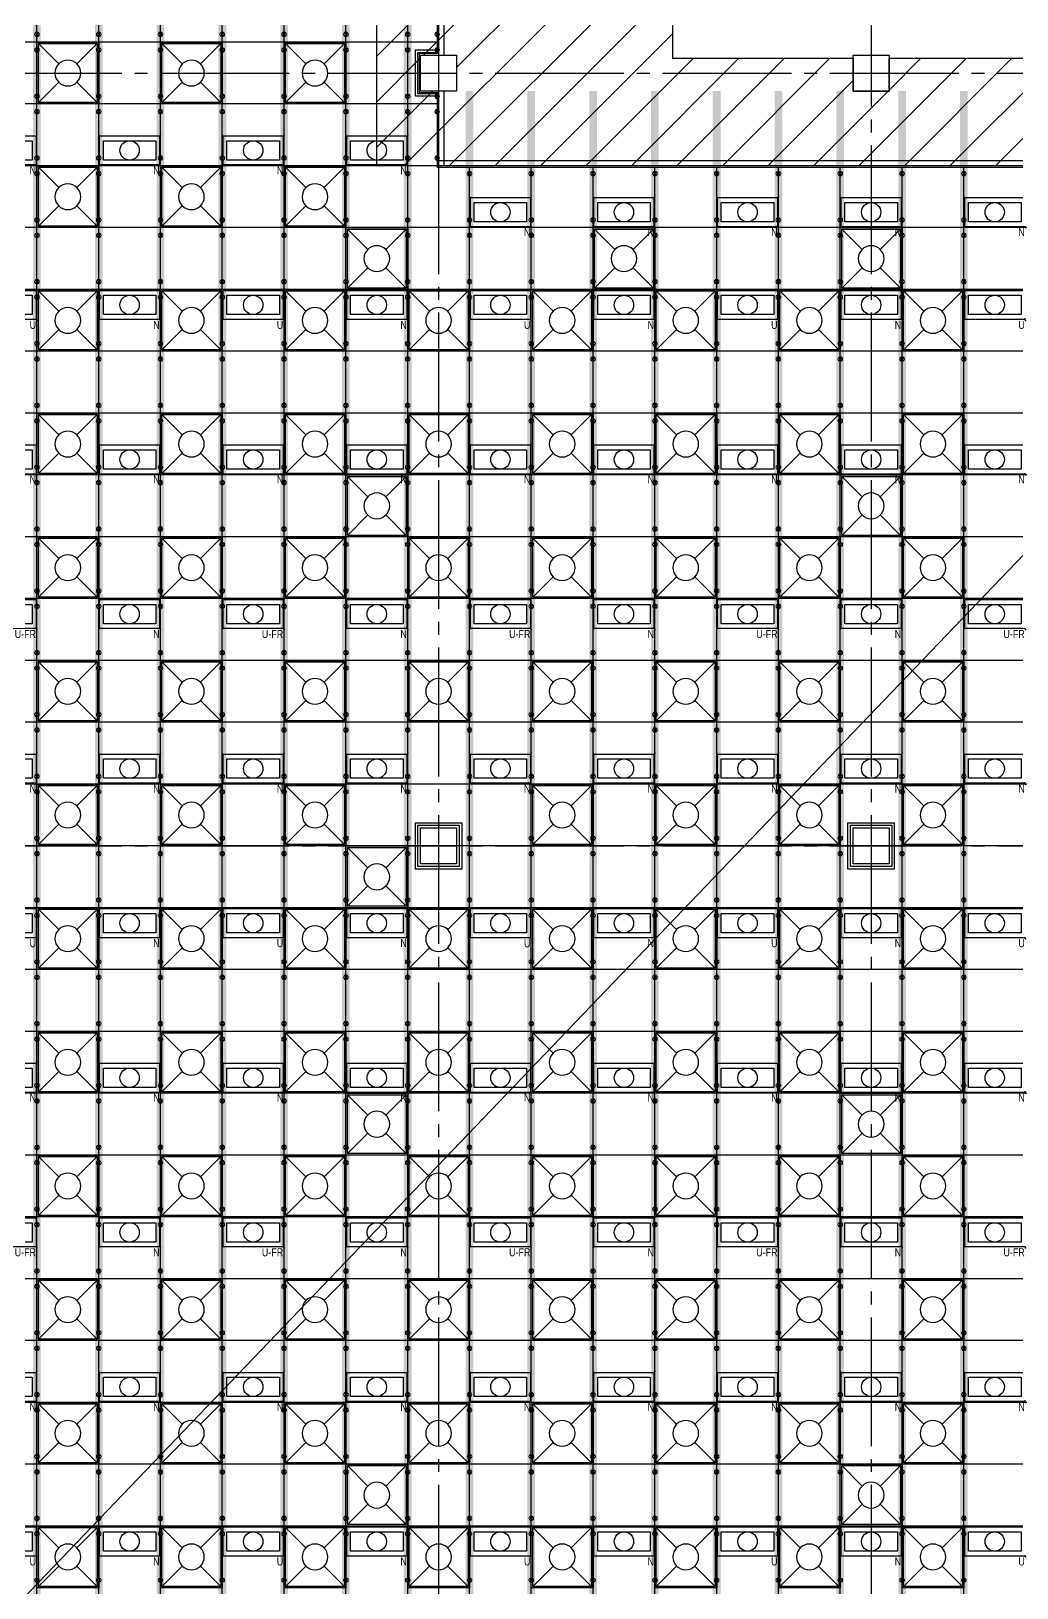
# Model space of a CAD drawing. Header units: millimetres. Extents: x -17313 to 27370, y -1010 to 13584.
# Drawn here: x 18529 to 20443, y 4560 to 7581 of the extents above; entities that cross this region are included whole.
import ezdxf
from ezdxf.enums import TextEntityAlignment as Align

# ---------------------------------------------------------------- set-up
doc = ezdxf.new("R2010")
doc.units = ezdxf.units.MM
doc.header["$LTSCALE"] = 100
doc.linetypes.add('X-S-FAB-L10$0$COL-CEN-LIN', pattern=[3.25, 2.5, -0.25, 0.25, -0.25])
for name, color, linetype in [('0-XREF', 7, 'Continuous'), ('188K-SM-03-F10-ARCH-CEIL-Y2257103$0$K-CEIL-4.2', 8, 'Continuous'), ('188K-SM-03-F10-ARCH-CEIL-Y2257103$0$K-CEIL-4.2-AREA', 8, 'Continuous'), ('188K-SM-03-F10-ARCH-CEIL-Y2257103$0$K-鋼構', 121, 'Continuous'), ('188K-SM-03-F10-ARCH-PA-Y2257103$0$K-P1S-4.2-單抗', 53, 'Continuous'), ('188K-SM-03-F10-ARCH-PA-Y2257103$0$K-岩棉 2hr 7.5-單抗', 53, 'Continuous'), ('188K-SM-06-F10-ELEC-LIGHT-Y2257103$0$E-LIGHT(W)-N', 8, 'Continuous'), ('188K-SM-06-F10-ELEC-LIGHT-Y2257103$0$E-LIGHT(W)-U FR', 8, 'Continuous'), ('188K-SM-06-F10-ELEC-LIGHT-Y2257103$0$E-LIGHT(W)-U XLPE', 8, 'Continuous'), ('188K-SM-06-F10-HVAC-FFU-Y2257103$0$AC-FFU-ULPA', 4, 'Continuous'), ('X-S-FAB-L10$0$0-DIM-TXT', 8, 'Continuous'), ('X-S-FAB-L10$0$04', 8, 'Continuous'), ('X-S-FAB-L10$0$BLOCK', 8, 'Continuous'), ('X-S-FAB-L10$0$CCL', 8, 'X-S-FAB-L10$0$COL-CEN-LIN'), ('X-S-FAB-L10$0$COL-S', 8, 'Continuous'), ('X-S-FAB-L10$0$HATCH-L', 8, 'Continuous')]:
    doc.layers.add(name, color=color, linetype=linetype)
doc.layers.add('188K-SM-03-F10-ARCH-CEIL-Y2257103$0$K-吊點-標準', color=8, linetype='Continuous', lineweight=9)
doc.layers.add('188K-SM-06-F10-ELEC-LIGHT-Y2257103$0$Defpoints-CAS', color=8, linetype='Continuous', plot=False)
doc.styles.add('188K-SM-06-F10-ELEC-LIGHT-Y2257103$0$Standard', font='arial.ttf')
doc.styles.add('X-S-FAB-L10$0$CHINA', font='simplex.shx', dxfattribs={"width": 0.75, "bigfont": 'chineset.shx'})
doc.styles.add('X-S-FAB-L10$0$Standard', font='', dxfattribs={"width": 0.8})
doc.styles.add('X-S-FAB-L10$0$TG_NOTE_TEXT', font='simplex.shx', dxfattribs={"width": 0.75, "bigfont": 'chineset.shx'})
doc.styles.get('X-S-FAB-L10$0$Standard').set_extended_font_data('Microsoft JhengHei')

# ---------------------------------------------------------------- blocks, each defined once
blk = doc.blocks.new('188K-SM-06-F10-HVAC-FFU-Y2257103$0$H-FU-U-12x12')
for p, q in [((423, 777), (28, 1172)), ((777, 777), (1172, 1172)), ((28, 28), (423, 423)), ((1172, 28), (777, 423))]:
    blk.add_line(p, q)
blk.add_lwpolyline([(1172, 28), (1172, 1172), (28, 1172), (28, 28)], close=True)
blk.add_circle((600, 600), 250)
at = {"layer": 'DefPoints'}
blk.add_lwpolyline([(1200, 1200), (0, 1200), (0, 0), (1200, 0)], close=True, dxfattribs=at)
blk = doc.blocks.new('188K-SM-06-F10-HVAC-FFU-Y2257103')
at = {"layer": '188K-SM-06-F10-HVAC-FFU-Y2257103$0$AC-FFU-ULPA', "xscale": -0.09999999999999432, "yscale": 0.09999999999999432, "zscale": 0.09999999999999432}
for p in [(18660, 7440), (18900, 7440), (19140, 7440), (18660, 7200), (18900, 7200), (19140, 7200), (19260, 7080), (19740, 7080), (20220, 7080), (18660, 6960), (18900, 6960), (19140, 6960), (19380, 6960), (19620, 6960), (19860, 6960), (20100, 6960), (20340, 6960), (18660, 6720), (18900, 6720), (19140, 6720), (19380, 6720), (19620, 6720), (19860, 6720), (20100, 6720), (20340, 6720), (19260, 6600), (20220, 6600), (18660, 6480), (18900, 6480), (19140, 6480), (19380, 6480), (19620, 6480), (19860, 6480), (20100, 6480), (20340, 6480), (18660, 6240), (18900, 6240), (19140, 6240), (19380, 6240), (19620, 6240), (19860, 6240), (20100, 6240), (20340, 6240), (18660, 6000), (18900, 6000), (19140, 6000), (19620, 6000), (19860, 6000), (20100, 6000), (20340, 6000), (19260, 5880), (18660, 5760), (18900, 5760), (19140, 5760), (19380, 5760), (19620, 5760), (19860, 5760), (20100, 5760), (20340, 5760), (18660, 5520), (18900, 5520), (19140, 5520), (19380, 5520), (19620, 5520), (19860, 5520), (20100, 5520), (20340, 5520), (19260, 5400), (20220, 5400), (18660, 5280), (18900, 5280), (19140, 5280), (19380, 5280), (19620, 5280), (19860, 5280), (20100, 5280), (20340, 5280), (18660, 5040), (18900, 5040), (19140, 5040), (19380, 5040), (19620, 5040), (19860, 5040), (20100, 5040), (20340, 5040), (18660, 4800), (18900, 4800), (19140, 4800), (19380, 4800), (19620, 4800), (19860, 4800), (20100, 4800), (20340, 4800), (19260, 4680), (20220, 4680), (18660, 4560), (18900, 4560), (19140, 4560), (19380, 4560), (19620, 4560), (19860, 4560), (20100, 4560), (20340, 4560)]:
    blk.add_blockref('188K-SM-06-F10-HVAC-FFU-Y2257103$0$H-FU-U-12x12', p, dxfattribs=at)
blk = doc.blocks.new('X-S-FAB-L10$0$FAB2-L05')
at = {"layer": 'X-S-FAB-L10$0$CCL'}
for p, q in [((-6840, 11005), (-6840, 0)), ((-6000, 11005), (-6000, 0)), ((-26880, 8220), (1210, 8220)), ((-26880, 6720), (1210, 6720))]:
    blk.add_line(p, q, dxfattribs=at)
at = {"layer": 'X-S-FAB-L10$0$COL-S'}
for points in [[(-6875, 8255), (-6805, 8255), (-6805, 8185), (-6875, 8185)], [(-6035, 8255), (-5965, 8255), (-5965, 8185), (-6035, 8185)], [(-6875, 6755), (-6805, 6755), (-6805, 6685), (-6875, 6685)], [(-6035, 6755), (-5965, 6755), (-5965, 6685), (-6035, 6685)]]:
    blk.add_lwpolyline(points, close=True, dxfattribs=at)
blk = doc.blocks.new('X-S-FAB-L10')
at = {"layer": 'DefPoints'}
blk.add_lwpolyline([(16745, -35), (15995, -35), (15995, 35), (15925, 35), (15925, -35), (15155, -35), (15155, 35), (15085, 35), (15085, -35), (15155, -35), (15155, -250), (13920, -250), (19914.055, 6000), (21180, 7320), (21180, 5520), (23465, 5520), (23485, 3587.5), (24315, 3587.5), (24315, 1870), (17075, 1870), (17075, 2060), (16745, 2060), (16745, -21.034)], close=True, dxfattribs=at)
at = {"layer": 'X-S-FAB-L10$0$04'}
for p, q in [((19774, 9035), (19774, 7528.8)), ((19200, 7320), (19200, 8595)), ((19774, 7528.8), (20125, 7528.8)), ((20125, 7528.8), (20125, 7465)), ((20195, 7465), (20195, 7528.8)), ((20195, 7528.8), (20965, 7528.8)), ((20125, 7465), (20195, 7465)), ((21180, 7320), (19200, 7320))]:
    blk.add_line(p, q, dxfattribs=at)
at = {"layer": 'X-S-FAB-L10$0$COL-S'}
for p, q in [((19285, 7535), (19355, 7535)), ((19285, 7465), (19285, 7535)), ((19355, 7535), (19355, 7465)), ((20125, 7535), (20195, 7535)), ((20125, 7465), (20125, 7535)), ((20195, 7535), (20195, 7465)), ((19355, 7465), (19285, 7465)), ((20195, 7465), (20125, 7465)), ((19285, 6035), (19355, 6035)), ((19285, 5965), (19285, 6035)), ((19355, 6035), (19355, 5965)), ((20125, 6035), (20195, 6035)), ((20125, 5965), (20125, 6035)), ((20195, 6035), (20195, 5965)), ((19355, 5965), (19285, 5965)), ((20195, 5965), (20125, 5965))]:
    blk.add_line(p, q, dxfattribs=at)
at = {"layer": 'X-S-FAB-L10$0$HATCH-L', "linetype": 'Continuous'}
for p, q in [((19200, 7532.738), (19774, 8106.738)), ((19290.65, 7535), (19774, 8018.35)), ((19355, 7510.961), (19774, 7929.961)), ((19252.427, 7320), (19774, 7841.573)), ((19340.815, 7320), (19774, 7753.185)), ((19429.204, 7320), (19774, 7664.796)), ((19517.592, 7320), (19774, 7576.408)), ((19200, 7444.35), (19285, 7529.35)), ((19605.98, 7320), (19814.78, 7528.8)), ((19694.369, 7320), (19903.169, 7528.8)), ((19782.757, 7320), (19991.557, 7528.8)), ((19871.145, 7320), (20079.945, 7528.8)), ((20136.31, 7320), (20345.11, 7528.8)), ((20195, 7467.078), (20256.722, 7528.8)), ((20224.699, 7320), (20433.499, 7528.8)), ((20313.087, 7320), (20521.887, 7528.8)), ((20401.475, 7320), (20610.275, 7528.8)), ((19200, 7355.961), (19309.039, 7465)), ((19959.534, 7320), (20125, 7485.466)), ((20047.922, 7320), (20192.922, 7465))]:
    blk.add_line(p, q, dxfattribs=at)
at = {"layer": 'X-S-FAB-L10$0$BLOCK'}
blk.add_blockref('X-S-FAB-L10$0$FAB2-L05', (26160, -720), dxfattribs=at)
at = {"style": 'X-S-FAB-L10$0$TG_NOTE_TEXT', "width": 0.5, "flags": 1}
for p in [(7463.301, 9020), (18268.251, 8649), (11197.77, 4800.167), (16485.801, 4800.167), (25420.27, 2635), (13360, 320.001, 0), (7463.301, -33.333)]:
    blk.add_attdef('WH', text='', height=20, dxfattribs=at).set_placement(p, align=Align.BOTTOM_LEFT)
at = {"width": 0.5}
for style, p in [('X-S-FAB-L10$0$TG_NOTE_TEXT', (7585, 9020)), ('X-S-FAB-L10$0$TG_NOTE_TEXT', (18389.95, 8649)), ('X-S-FAB-L10$0$TG_NOTE_TEXT', (11117.5, 4813.5)), ('X-S-FAB-L10$0$TG_NOTE_TEXT', (16607.5, 4813.5)), ('X-S-FAB-L10$0$TG_NOTE_TEXT', (25350, 2635)), ('X-S-FAB-L10$0$Standard', (13129.375, 325.001, 0)), ('X-S-FAB-L10$0$TG_NOTE_TEXT', (7585, -20))]:
    blk.add_attdef('DESC', text='', height=10, dxfattribs=dict(at, style=style)).set_placement(p, align=Align.BOTTOM_LEFT)
for tag, style, p in [('TYPE', 'X-S-FAB-L10$0$TG_NOTE_TEXT', (7619.286, 9020)), ('NO', 'X-S-FAB-L10$0$TG_NOTE_TEXT', (7650.095, 9020)), ('TYPE', 'X-S-FAB-L10$0$TG_NOTE_TEXT', (18424.236, 8649)), ('NO', 'X-S-FAB-L10$0$TG_NOTE_TEXT', (18455.045, 8649)), ('NO', 'X-S-FAB-L10$0$TG_NOTE_TEXT', (11088.595, 4813.5)), ('TYPE', 'X-S-FAB-L10$0$TG_NOTE_TEXT', (11151.786, 4813.5)), ('TYPE', 'X-S-FAB-L10$0$TG_NOTE_TEXT', (16641.786, 4813.5)), ('NO', 'X-S-FAB-L10$0$TG_NOTE_TEXT', (16672.595, 4813.5)), ('NO', 'X-S-FAB-L10$0$TG_NOTE_TEXT', (25313, 2635)), ('TYPE', 'X-S-FAB-L10$0$TG_NOTE_TEXT', (25350, 2635)), ('NO', 'X-S-FAB-L10$0$Standard', (13100, 320.001, 0)), ('TYPE', 'X-S-FAB-L10$0$Standard', (13129.375, 320.001, 0)), ('TYPE', 'X-S-FAB-L10$0$TG_NOTE_TEXT', (7619.286, -20)), ('NO', 'X-S-FAB-L10$0$TG_NOTE_TEXT', (7650.095, -20))]:
    blk.add_attdef(tag, text='', height=10, dxfattribs=dict(at, style=style)).set_placement(p, align=Align.BOTTOM_RIGHT)
at = {"style": 'X-S-FAB-L10$0$TG_NOTE_TEXT', "width": 0.5, "flags": 1}
for rotation, p in [(180, (43, 7480)), (180, (943, 7480)), (90, (24310, 3717.77)), (270, (17080, 1711.699))]:
    blk.add_attdef('WH', text='', height=20, rotation=rotation, dxfattribs=at).set_placement(p, align=Align.BOTTOM_LEFT)
at = {"width": 0.5}
for rotation, style, p in [(180, 'X-S-FAB-L10$0$Standard', (317.625, 7480)), (180, 'X-S-FAB-L10$0$Standard', (1217.625, 7480)), (90, 'X-S-FAB-L10$0$TG_NOTE_TEXT', (24310, 3647.5)), (270, 'X-S-FAB-L10$0$TG_NOTE_TEXT', (17080, 1605))]:
    blk.add_attdef('DESC', text='', height=10, rotation=rotation, dxfattribs=dict(at, style=style)).set_placement(p, align=Align.BOTTOM_LEFT)
for tag, rotation, style, p in [('TYPE', 180, 'X-S-FAB-L10$0$Standard', (317.625, 7480)), ('NO', 180, 'X-S-FAB-L10$0$Standard', (347, 7480)), ('TYPE', 180, 'X-S-FAB-L10$0$Standard', (1217.625, 7480)), ('NO', 180, 'X-S-FAB-L10$0$Standard', (1247, 7480)), ('TYPE', 90, 'X-S-FAB-L10$0$TG_NOTE_TEXT', (24310, 3647.5)), ('NO', 90, 'X-S-FAB-L10$0$TG_NOTE_TEXT', (24310, 3610.5)), ('TYPE', 270, 'X-S-FAB-L10$0$TG_NOTE_TEXT', (17080, 1605)), ('NO', 270, 'X-S-FAB-L10$0$TG_NOTE_TEXT', (17080, 1573))]:
    blk.add_attdef(tag, text='', height=10, rotation=rotation, dxfattribs=dict(at, style=style)).set_placement(p, align=Align.BOTTOM_RIGHT)
at = {"layer": 'X-S-FAB-L10$0$0-DIM-TXT', "style": 'X-S-FAB-L10$0$CHINA', "width": 0.75}
for p in [(667.414, 7855.1, -2689.4), (22627.353, 6728.814), (25644.722, 6728.814), (24778.787, 5569.051), (1118.252, 4980), (417.801, 4594.623), (23874.84, 4355), (22927.43, 4330.122), (23749.869, 3901.367), (417.801, 3765.236), (1118.252, 3730), (417.801, 3115.79), (536.882, 2227.832), (16908.994, 1782.652), (888.445, 880.466), (16977.43, 750), (18878.841, 750), (25641.221, 553.233), (21364.03, 526.894)]:
    blk.add_attdef('HIG', text='', height=80, dxfattribs=at).set_placement(p, align=Align.MIDDLE_LEFT)
blk = doc.blocks.new('188K-SM-03-F10-ARCH-CEIL-Y2257103$0$A$C2CA95053')
h = blk.add_hatch(color=256)
edge = h.paths.add_edge_path()
edge.add_arc((0, 0), 0.5, 0, 360)
for p, q in [((3.2, 3.2), (-3.2, -3.2)), ((3.2, -3.2), (-3.2, 3.2))]:
    blk.add_line(p, q)
blk.add_lwpolyline([(-1.6, 2.5), (-1.6, -2.5), (1.6, -2.5), (1.6, 2.5)], close=True)
for radius in [4.5, 0.5]:
    blk.add_circle((0, 0), radius)
blk = doc.blocks.new('188K-SM-03-F10-ARCH-CEIL-Y2257103$0$天花板吊點-附調整片 - 3_8_螺桿吊架 100 mm 高調整片-V1-1FL')
blk.add_blockref('188K-SM-03-F10-ARCH-CEIL-Y2257103$0$A$C2CA95053', (0, 0))
blk = doc.blocks.new('188K-SM-03-F10-ARCH-CEIL-Y2257103')
at = {"layer": '188K-SM-03-F10-ARCH-CEIL-Y2257103$0$K-CEIL-4.2'}
for p, q in [((18540, 2067.7), (18540, 8626.2)), ((18660, 2067.7), (18660, 8626.2)), ((18780, 2067.7), (18780, 8626.2)), ((18900, 2067.7), (18900, 8626.2)), ((19020, 2067.7), (19020, 8592.2)), ((19140, 2067.7), (19140, 8592.2)), ((19260, 2067.7), (19260, 8592.2)), ((19314.7, 7560), (1847.7, 7560)), ((19317.2, 7440), (1847.7, 7440)), ((19317.2, 7320), (1847.7, 7320)), ((19380, 2067.7), (19380, 7317.2)), ((19380, 2067.7), (19380, 7312.2)), ((19500, 2067.7), (19500, 7317.2)), ((19500, 2067.7), (19500, 7312.2)), ((19620, 2067.7), (19620, 7317.2)), ((19620, 2067.7), (19620, 7317.2)), ((19740, 2067.7), (19740, 7317.2)), ((19740, 2067.7), (19740, 7317.2)), ((19860, 2067.7), (19860, 7317.2)), ((19860, 2067.7), (19860, 7317.2)), ((19980, 2067.7), (19980, 7317.2)), ((20100, 2067.7), (20100, 7317.2)), ((20220, 2067.7), (20220, 7317.2)), ((20340, 2067.7), (20340, 7317.2)), ((21180, 7200), (1847.7, 7200)), ((21180, 7080), (1847.7, 7080)), ((21180, 6960), (1847.7, 6960)), ((21180, 6840), (1847.7, 6840)), ((21180, 6720), (1847.7, 6720)), ((21180, 6600), (1847.7, 6600)), ((21180, 6480), (1847.7, 6480)), ((21180, 6360), (1847.7, 6360)), ((21180, 6240), (1847.7, 6240)), ((21181.7, 6120), (1847.7, 6120)), ((21180, 6000), (1847.7, 6000)), ((24297.2, 5880), (1847.7, 5880)), ((24297.2, 5760), (1847.7, 5760)), ((24297.2, 5640), (1847.7, 5640)), ((23572.2, 5520), (1847.7, 5520)), ((23572.2, 5400), (1847.7, 5400)), ((23572.2, 5280), (1847.7, 5280)), ((23572.2, 5160), (1847.7, 5160)), ((23572.2, 5040), (1847.7, 5040)), ((23502.2, 4920), (1847.7, 4920)), ((23502.2, 4800), (16697.5, 4800)), ((23502.2, 4680), (16697.5, 4680))]:
    blk.add_line(p, q, dxfattribs=at)
at = {"layer": '188K-SM-03-F10-ARCH-CEIL-Y2257103$0$K-CEIL-4.2-AREA', "elevation": 0}
blk.add_lwpolyline([(19317.2, 8592.2), (19317.2, 7537.7), (19282.2, 7537.7), (19282.2, 7462.2), (19317.2, 7462.2), (19317.2, 7317.2), (21180, 7317.2), (21180, 5952.2), (24297.2, 5952.2), (24297.2, 5582.7), (23572.2, 5582.7), (23572.2, 5037.7), (23502.2, 5037.7), (23502.2, 4552.7), (23467.2, 4552.7), (23467.2, 3569.7), (24297.2, 3569.7), (24297.2, 2067.7), (16747.2, 2067.7), (16747.2, 312.7), (14882.2, 312.7)], dxfattribs=at)
at = {"layer": '188K-SM-03-F10-ARCH-CEIL-Y2257103$0$K-CEIL-4.2-AREA'}
for points in [[(19285, 6035), (19355, 6035), (19355, 5965), (19285, 5965)], [(20125, 6035), (20195, 6035), (20195, 5965), (20125, 5965)]]:
    blk.add_lwpolyline(points, close=True, dxfattribs=at)
at = {"layer": '188K-SM-03-F10-ARCH-CEIL-Y2257103$0$K-鋼構', "const_width": 15, "elevation": 0}
for points in [[(18539.9, 8769.9), (18539.9, 1885)], [(18660, 8769.9), (18660, 1885)], [(18780, 8769.9), (18780, 1885)], [(18900, 8769.9), (18900, 1885)], [(19020, 8580), (19020, 1885)], [(19140, 8580), (19140, 1885)], [(19260, 8580), (19260, 1885)], [(19380, 7465), (19380, 1885)], [(19500, 7465), (19500, 1885)], [(19620, 7465), (19620, 1885)], [(19740, 7465), (19740, 1885)], [(19860, 7465), (19860, 1885)], [(19980, 7465), (19980, 1885)], [(20100, 7465), (20100, 1885)], [(20220, 7465), (20220, 1885)], [(20340, 7465), (20340, 1885)]]:
    blk.add_lwpolyline(points, dxfattribs=at)
at = {"layer": '188K-SM-03-F10-ARCH-CEIL-Y2257103$0$K-吊點-標準', "color": 170, "lineweight": 18, "rotation": 179.9999999999997}
for p in [(18540, 7575), (18660, 7575), (18780, 7575), (18900, 7575), (19020, 7575), (19140, 7575), (19260, 7575), (19317.2, 7575), (18540, 7545), (18660, 7545), (18780, 7545), (18900, 7545), (19020, 7545), (19140, 7545), (19260, 7545), (19317.2, 7545), (18540, 7455), (18660, 7455), (18780, 7455), (18900, 7455), (19020, 7455), (19140, 7455), (19260, 7455), (19317.2, 7455), (18540, 7425), (18660, 7425), (18780, 7425), (18900, 7425), (19020, 7425), (19140, 7425), (19260, 7425), (19317.2, 7425), (18540, 7335), (18660, 7335), (18780, 7335), (18900, 7335), (19020, 7335), (19140, 7335), (19260, 7335), (19317.2, 7335), (18540, 7305), (18660, 7305), (18780, 7305), (18900, 7305), (19020, 7305), (19140, 7305), (19260, 7305), (19380, 7305), (19500, 7305), (19620, 7305), (19740, 7305), (19860, 7305), (19980, 7305), (20100, 7305), (20220, 7305), (20340, 7305), (18540, 7215), (18660, 7215), (18780, 7215), (18900, 7215), (19020, 7215), (19140, 7215), (19260, 7215), (19380, 7215), (19500, 7215), (19620, 7215), (19740, 7215), (19860, 7215), (19980, 7215), (20100, 7215), (20220, 7215), (20340, 7215), (18540, 7185), (18660, 7185), (18780, 7185), (18900, 7185), (19020, 7185), (19140, 7185), (19260, 7185), (19380, 7185), (19500, 7185), (19620, 7185), (19740, 7185), (19860, 7185), (19980, 7185), (20100, 7185), (20220, 7185), (20340, 7185), (18540, 7095), (18660, 7095), (18780, 7095), (18900, 7095), (19020, 7095), (19140, 7095), (19260, 7095), (19380, 7095), (19500, 7095), (19620, 7095), (19740, 7095), (19860, 7095), (19980, 7095), (20100, 7095), (20220, 7095), (20340, 7095), (18540, 7065), (18660, 7065), (18780, 7065), (18900, 7065), (19020, 7065), (19140, 7065), (19260, 7065), (19380, 7065), (19500, 7065), (19620, 7065), (19740, 7065), (19860, 7065), (19980, 7065), (20100, 7065), (20220, 7065), (20340, 7065), (18540, 6975), (18660, 6975), (18780, 6975), (18900, 6975), (19020, 6975), (19140, 6975), (19260, 6975), (19380, 6975), (19500, 6975), (19620, 6975), (19740, 6975), (19860, 6975), (19980, 6975), (20100, 6975), (20220, 6975), (20340, 6975), (18540, 6945), (18660, 6945), (18780, 6945), (18900, 6945), (19020, 6945), (19140, 6945), (19260, 6945), (19380, 6945), (19500, 6945), (19620, 6945), (19740, 6945), (19860, 6945), (19980, 6945), (20100, 6945), (20220, 6945), (20340, 6945), (18540, 6855), (18660, 6855), (18780, 6855), (18900, 6855), (19020, 6855), (19140, 6855), (19260, 6855), (19380, 6855), (19500, 6855), (19620, 6855), (19740, 6855), (19860, 6855), (19980, 6855), (20100, 6855), (20220, 6855), (20340, 6855), (18540, 6825), (18660, 6825), (18780, 6825), (18900, 6825), (19020, 6825), (19140, 6825), (19260, 6825), (19380, 6825), (19500, 6825), (19620, 6825), (19740, 6825), (19860, 6825), (19980, 6825), (20100, 6825), (20220, 6825), (20340, 6825), (18540, 6735), (18660, 6735), (18780, 6735), (18900, 6735), (19020, 6735), (19140, 6735), (19260, 6735), (19380, 6735), (19500, 6735), (19620, 6735), (19740, 6735), (19860, 6735), (19980, 6735), (20100, 6735), (20220, 6735), (20340, 6735), (18540, 6705), (18660, 6705), (18780, 6705), (18900, 6705), (19020, 6705), (19140, 6705), (19260, 6705), (19380, 6705), (19500, 6705), (19620, 6705), (19740, 6705), (19860, 6705), (19980, 6705), (20100, 6705), (20220, 6705), (20340, 6705), (18540, 6615), (18660, 6615), (18780, 6615), (18900, 6615), (19020, 6615), (19140, 6615), (19260, 6615), (19380, 6615), (19500, 6615), (19620, 6615), (19740, 6615), (19860, 6615), (19980, 6615), (20100, 6615), (20220, 6615), (20340, 6615), (18540, 6585), (18660, 6585), (18780, 6585), (18900, 6585), (19020, 6585), (19140, 6585), (19260, 6585), (19380, 6585), (19500, 6585), (19620, 6585), (19740, 6585), (19860, 6585), (19980, 6585), (20100, 6585), (20220, 6585), (20340, 6585), (18540, 6495), (18660, 6495), (18780, 6495), (18900, 6495), (19020, 6495), (19140, 6495), (19260, 6495), (19380, 6495), (19500, 6495), (19620, 6495), (19740, 6495), (19860, 6495), (19980, 6495), (20100, 6495), (20220, 6495), (20340, 6495), (18540, 6465), (18660, 6465), (18780, 6465), (18900, 6465), (19020, 6465), (19140, 6465), (19260, 6465), (19380, 6465), (19500, 6465), (19620, 6465), (19740, 6465), (19860, 6465), (19980, 6465), (20100, 6465), (20220, 6465), (20340, 6465), (18540, 6375), (18660, 6375), (18780, 6375), (18900, 6375), (19020, 6375), (19140, 6375), (19260, 6375), (19380, 6375), (19500, 6375), (19620, 6375), (19740, 6375), (19860, 6375), (19980, 6375), (20100, 6375), (20220, 6375), (20340, 6375), (18540, 6345), (18660, 6345), (18780, 6345), (18900, 6345), (19020, 6345), (19140, 6345), (19260, 6345), (19380, 6345), (19500, 6345), (19620, 6345), (19740, 6345), (19860, 6345), (19980, 6345), (20100, 6345), (20220, 6345), (20340, 6345), (18540, 6255), (18660, 6255), (18780, 6255), (18900, 6255), (19020, 6255), (19140, 6255), (19260, 6255), (19380, 6255), (19500, 6255), (19620, 6255), (19740, 6255), (19860, 6255), (19980, 6255), (20100, 6255), (20220, 6255), (20340, 6255), (18540, 6225), (18660, 6225), (18780, 6225), (18900, 6225), (19020, 6225), (19140, 6225), (19260, 6225), (19380, 6225), (19500, 6225), (19620, 6225), (19740, 6225), (19860, 6225), (19980, 6225), (20100, 6225), (20220, 6225), (20340, 6225), (18540, 6135), (18660, 6135), (18780, 6135), (18900, 6135), (19020, 6135), (19140, 6135), (19260, 6135), (19380, 6135), (19500, 6135), (19620, 6135), (19740, 6135), (19860, 6135), (19980, 6135), (20100, 6135), (20220, 6135), (20340, 6135), (18540, 6105), (18660, 6105), (18780, 6105), (18900, 6105), (19020, 6105), (19140, 6105), (19260, 6105), (19380, 6105), (19500, 6105), (19620, 6105), (19740, 6105), (19860, 6105), (19980, 6105), (20100, 6105), (20220, 6105), (20340, 6105), (18540, 6015), (18660, 6015), (18780, 6015), (18900, 6015), (19020, 6015), (19140, 6015), (19260, 6015), (19380, 6015), (19500, 6015), (19620, 6015), (19740, 6015), (19860, 6015), (19980, 6015), (20100, 6015), (20220, 6015), (20340, 6015), (18540, 5985), (18660, 5985), (18780, 5985), (18900, 5985), (19020, 5985), (19140, 5985), (19260, 5985), (19380, 5985), (19500, 5985), (19620, 5985), (19740, 5985), (19860, 5985), (19980, 5985), (20100, 5985), (20220, 5985), (20340, 5985), (18540, 5895), (18660, 5895), (18780, 5895), (18900, 5895), (19020, 5895), (19140, 5895), (19260, 5895), (19380, 5895), (19500, 5895), (19620, 5895), (19740, 5895), (19860, 5895), (19980, 5895), (20100, 5895), (20220, 5895), (20340, 5895), (18540, 5865), (18660, 5865), (18780, 5865), (18900, 5865), (19020, 5865), (19140, 5865), (19260, 5865), (19380, 5865), (19500, 5865), (19620, 5865), (19740, 5865), (19860, 5865), (19980, 5865), (20100, 5865), (20220, 5865), (20340, 5865), (18540, 5775), (18660, 5775), (18780, 5775), (18900, 5775), (19020, 5775), (19140, 5775), (19260, 5775), (19380, 5775), (19500, 5775), (19620, 5775), (19740, 5775), (19860, 5775), (19980, 5775), (20100, 5775), (20220, 5775), (20340, 5775), (18540, 5745), (18660, 5745), (18780, 5745), (18900, 5745), (19020, 5745), (19140, 5745), (19260, 5745), (19380, 5745), (19500, 5745), (19620, 5745), (19740, 5745), (19860, 5745), (19980, 5745), (20100, 5745), (20220, 5745), (20340, 5745), (18540, 5655), (18660, 5655), (18780, 5655), (18900, 5655), (19020, 5655), (19140, 5655), (19260, 5655), (19380, 5655), (19500, 5655), (19620, 5655), (19740, 5655), (19860, 5655), (19980, 5655), (20100, 5655), (20220, 5655), (20340, 5655), (18540, 5625), (18660, 5625), (18780, 5625), (18900, 5625), (19020, 5625), (19140, 5625), (19260, 5625), (19380, 5625), (19500, 5625), (19620, 5625), (19740, 5625), (19860, 5625), (19980, 5625), (20100, 5625), (20220, 5625), (20340, 5625), (18540, 5535), (18660, 5535), (18780, 5535), (18900, 5535), (19020, 5535), (19140, 5535), (19260, 5535), (19380, 5535), (19500, 5535), (19620, 5535), (19740, 5535), (19860, 5535), (19980, 5535), (20100, 5535), (20220, 5535), (20340, 5535), (18540, 5505), (18660, 5505), (18780, 5505), (18900, 5505), (19020, 5505), (19140, 5505), (19260, 5505), (19380, 5505), (19500, 5505), (19620, 5505), (19740, 5505), (19860, 5505), (19980, 5505), (20100, 5505), (20220, 5505), (20340, 5505), (18540, 5415), (18660, 5415), (18780, 5415), (18900, 5415), (19020, 5415), (19140, 5415), (19260, 5415), (19380, 5415), (19500, 5415), (19620, 5415), (19740, 5415), (19860, 5415), (19980, 5415), (20100, 5415), (20220, 5415), (20340, 5415), (18540, 5385), (18660, 5385), (18780, 5385), (18900, 5385), (19020, 5385), (19140, 5385), (19260, 5385), (19380, 5385), (19500, 5385), (19620, 5385), (19740, 5385), (19860, 5385), (19980, 5385), (20100, 5385), (20220, 5385), (20340, 5385), (18540, 5295), (18660, 5295), (18780, 5295), (18900, 5295), (19020, 5295), (19140, 5295), (19260, 5295), (19380, 5295), (19500, 5295), (19620, 5295), (19740, 5295), (19860, 5295), (19980, 5295), (20100, 5295), (20220, 5295), (20340, 5295), (18540, 5265), (18660, 5265), (18780, 5265), (18900, 5265), (19020, 5265), (19140, 5265), (19260, 5265), (19380, 5265), (19500, 5265), (19620, 5265), (19740, 5265), (19860, 5265), (19980, 5265), (20100, 5265), (20220, 5265), (20340, 5265), (18540, 5175), (18660, 5175), (18780, 5175), (18900, 5175), (19020, 5175), (19140, 5175), (19260, 5175), (19380, 5175), (19500, 5175), (19620, 5175), (19740, 5175), (19860, 5175), (19980, 5175), (20100, 5175), (20220, 5175), (20340, 5175), (18540, 5145), (18660, 5145), (18780, 5145), (18900, 5145), (19020, 5145), (19140, 5145), (19260, 5145), (19380, 5145), (19500, 5145), (19620, 5145), (19740, 5145), (19860, 5145), (19980, 5145), (20100, 5145), (20220, 5145), (20340, 5145), (18540, 5055), (18660, 5055), (18780, 5055), (18900, 5055), (19020, 5055), (19140, 5055), (19260, 5055), (19380, 5055), (19500, 5055), (19620, 5055), (19740, 5055), (19860, 5055), (19980, 5055), (20100, 5055), (20220, 5055), (20340, 5055), (18540, 5025), (18660, 5025), (18780, 5025), (18900, 5025), (19020, 5025), (19140, 5025), (19260, 5025), (19380, 5025), (19500, 5025), (19620, 5025), (19740, 5025), (19860, 5025), (19980, 5025), (20100, 5025), (20220, 5025), (20340, 5025), (18540, 4935), (18660, 4935), (18780, 4935), (18900, 4935), (19020, 4935), (19140, 4935), (19260, 4935), (19380, 4935), (19500, 4935), (19620, 4935), (19740, 4935), (19860, 4935), (19980, 4935), (20100, 4935), (20220, 4935), (20340, 4935), (18540, 4905), (18660, 4905), (18780, 4905), (18900, 4905), (19020, 4905), (19140, 4905), (19260, 4905), (19380, 4905), (19500, 4905), (19620, 4905), (19740, 4905), (19860, 4905), (19980, 4905), (20100, 4905), (20220, 4905), (20340, 4905), (18540, 4815), (18660, 4815), (18780, 4815), (18900, 4815), (19020, 4815), (19140, 4815), (19260, 4815), (19380, 4815), (19500, 4815), (19620, 4815), (19740, 4815), (19860, 4815), (19980, 4815), (20100, 4815), (20220, 4815), (20340, 4815), (18540, 4785), (18660, 4785), (18780, 4785), (18900, 4785), (19020, 4785), (19140, 4785), (19260, 4785), (19380, 4785), (19500, 4785), (19620, 4785), (19740, 4785), (19860, 4785), (19980, 4785), (20100, 4785), (20220, 4785), (20340, 4785), (18540, 4695), (18660, 4695), (18780, 4695), (18900, 4695), (19020, 4695), (19140, 4695), (19260, 4695), (19380, 4695), (19500, 4695), (19620, 4695), (19740, 4695), (19860, 4695), (19980, 4695), (20100, 4695), (20220, 4695), (20340, 4695), (18540, 4665), (18660, 4665), (18780, 4665), (18900, 4665), (19020, 4665), (19140, 4665), (19260, 4665), (19380, 4665), (19500, 4665), (19620, 4665), (19740, 4665), (19860, 4665), (19980, 4665), (20100, 4665), (20220, 4665), (20340, 4665), (18540, 4575), (18660, 4575), (18780, 4575), (18900, 4575), (19020, 4575), (19140, 4575), (19260, 4575), (19380, 4575), (19500, 4575), (19620, 4575), (19740, 4575), (19860, 4575), (19980, 4575), (20100, 4575), (20220, 4575), (20340, 4575)]:
    blk.add_blockref('188K-SM-03-F10-ARCH-CEIL-Y2257103$0$天花板吊點-附調整片 - 3_8_螺桿吊架 100 mm 高調整片-V1-1FL', p, dxfattribs=at)
blk = doc.blocks.new('188K-SM-03-F10-ARCH-PA-Y2257103')
at = {"layer": '188K-SM-03-F10-ARCH-PA-Y2257103$0$K-P1S-4.2-單抗'}
for points in [[(19320, 7455), (19275, 7455), (19275, 7545), (19320, 7545)], [(19320, 7460), (19280, 7460), (19280, 7540), (19320, 7540)]]:
    blk.add_lwpolyline(points, dxfattribs=at)
for points in [[(19275, 6045), (19365, 6045), (19365, 5955), (19275, 5955)], [(20115, 6045), (20205, 6045), (20205, 5955), (20115, 5955)], [(19280, 6040), (19360, 6040), (19360, 5960), (19280, 5960)], [(20120, 6040), (20200, 6040), (20200, 5960), (20120, 5960)]]:
    blk.add_lwpolyline(points, close=True, dxfattribs=at)
at = {"layer": '188K-SM-03-F10-ARCH-PA-Y2257103$0$K-岩棉 2hr 7.5-單抗'}
for p, q in [((19320, 8295), (19320, 7535)), ((19330, 8295), (19330, 7535)), ((19320, 7465), (19320, 7320)), ((19330, 7465), (19330, 7320)), ((21359.5, 7330), (19320, 7330)), ((21359.5, 7320), (19320, 7320))]:
    blk.add_line(p, q, dxfattribs=at)
blk = doc.blocks.new('*U312')
for points in [[(-58.3, -28.3), (-58.3, 28.3), (58.3, 28.3), (58.3, -28.3)], [(-51, -18.8), (-51, 18.8), (51, 18.8), (51, -18.8)]]:
    blk.add_lwpolyline(points, close=True)
blk.add_circle((0, 0), 18.8)
at = {"layer": '188K-SM-06-F10-ELEC-LIGHT-Y2257103$0$Defpoints-CAS'}
for p in [(-60, 30), (60, 30), (-60, -30), (60, -30)]:
    blk.add_point(p, dxfattribs=at)
at = {"style": '188K-SM-06-F10-ELEC-LIGHT-Y2257103$0$Standard', "width": 0.8}
blk.add_text('N', height=15.5, dxfattribs=at).set_placement((58.3, -38.7), align=Align.MIDDLE_RIGHT)
blk = doc.blocks.new('*U422')
at = {"layer": '188K-SM-06-F10-ELEC-LIGHT-Y2257103$0$E-LIGHT(W)-N'}
blk.add_blockref('*U312', (0, 8.3), dxfattribs=at)
blk = doc.blocks.new('*U421')
at = {"color": 0, "linetype": 'ByBlock', "lineweight": -2, "transparency": 16777216}
for p in [(3360, 0), (3600, 0), (3840, 0), (4080, 0)]:
    blk.add_blockref('*U422', p, dxfattribs=at)
blk = doc.blocks.new('*U311')
for points in [[(-58.3, -28.3), (-58.3, 28.3), (58.3, 28.3), (58.3, -28.3)], [(-51, -18.8), (-51, 18.8), (51, 18.8), (51, -18.8)]]:
    blk.add_lwpolyline(points, close=True)
blk.add_circle((0, 0), 18.8)
at = {"layer": '188K-SM-06-F10-ELEC-LIGHT-Y2257103$0$Defpoints-CAS'}
for p in [(-60, 30), (60, 30), (-60, -30), (60, -30)]:
    blk.add_point(p, dxfattribs=at)
at = {"style": '188K-SM-06-F10-ELEC-LIGHT-Y2257103$0$Standard', "width": 0.8}
blk.add_text('U', height=15.5, dxfattribs=at).set_placement((58.3, -38.7), align=Align.MIDDLE_RIGHT)
blk = doc.blocks.new('*U424')
at = {"layer": '188K-SM-06-F10-ELEC-LIGHT-Y2257103$0$E-LIGHT(W)-U XLPE'}
blk.add_blockref('*U311', (0, 8.3), dxfattribs=at)
blk = doc.blocks.new('*U423')
at = {"color": 0, "linetype": 'ByBlock', "lineweight": -2, "transparency": 16777216}
for p in [(3360, 0), (3840, 0), (4320, 0), (4800, 0), (5280, 0)]:
    blk.add_blockref('*U424', p, dxfattribs=at)
blk = doc.blocks.new('*U426')
at = {"layer": '188K-SM-06-F10-ELEC-LIGHT-Y2257103$0$E-LIGHT(W)-N'}
blk.add_blockref('*U312', (0, 8.3), dxfattribs=at)
blk = doc.blocks.new('*U425')
at = {"color": 0, "linetype": 'ByBlock', "lineweight": -2, "transparency": 16777216}
for p in [(3360, 0), (3600, 0), (3840, 0), (4080, 0), (4320, 0), (4560, 0), (4800, 0), (5040, 0), (5280, 0)]:
    blk.add_blockref('*U426', p, dxfattribs=at)
blk = doc.blocks.new('*U377')
for points in [[(-58.3, -28.3), (-58.3, 28.3), (58.3, 28.3), (58.3, -28.3)], [(-51, -18.8), (-51, 18.8), (51, 18.8), (51, -18.8)]]:
    blk.add_lwpolyline(points, close=True)
blk.add_circle((0, 0), 18.8)
at = {"layer": '188K-SM-06-F10-ELEC-LIGHT-Y2257103$0$Defpoints-CAS'}
for p in [(-60, 30), (60, 30), (-60, -30), (60, -30)]:
    blk.add_point(p, dxfattribs=at)
at = {"style": '188K-SM-06-F10-ELEC-LIGHT-Y2257103$0$Standard', "width": 0.8}
blk.add_text('N', height=15.5, dxfattribs=at).set_placement((58.3, -38.7), align=Align.MIDDLE_RIGHT)
blk = doc.blocks.new('*U303')
for points in [[(-58.3, -28.3), (-58.3, 28.3), (58.3, 28.3), (58.3, -28.3)], [(-51, -18.8), (-51, 18.8), (51, 18.8), (51, -18.8)]]:
    blk.add_lwpolyline(points, close=True)
blk.add_circle((0, 0), 18.8)
at = {"layer": '188K-SM-06-F10-ELEC-LIGHT-Y2257103$0$Defpoints-CAS'}
for p in [(-60, 30), (60, 30), (-60, -30), (60, -30)]:
    blk.add_point(p, dxfattribs=at)
at = {"style": '188K-SM-06-F10-ELEC-LIGHT-Y2257103$0$Standard', "width": 0.8}
blk.add_text('U-FR', height=15.53, dxfattribs=at).set_placement((58.3, -38.7), align=Align.MIDDLE_RIGHT)
blk = doc.blocks.new('188K-SM-06-F10-ELEC-LIGHT-Y2257103')
for name, p in [('*U421', (15120, 7341.7)), ('*U423', (15120, 7041.7)), ('*U425', (15120, 4941.7))]:
    blk.add_blockref(name, p)
at = {"layer": '188K-SM-06-F10-ELEC-LIGHT-Y2257103$0$E-LIGHT(W)-N'}
for name, p in [('*U377', (19440, 7230)), ('*U377', (19680, 7230)), ('*U377', (19920, 7230)), ('*U377', (20160, 7230)), ('*U377', (20400, 7230)), ('*U312', (18720, 7050)), ('*U312', (19200, 7050)), ('*U312', (19680, 7050)), ('*U312', (20160, 7050)), ('*U312', (18480, 6750)), ('*U312', (18720, 6750)), ('*U312', (18960, 6750)), ('*U312', (19200, 6750)), ('*U312', (19440, 6750)), ('*U312', (19680, 6750)), ('*U312', (19920, 6750)), ('*U312', (20160, 6750)), ('*U312', (20400, 6750)), ('*U312', (18720, 6450)), ('*U312', (19200, 6450)), ('*U312', (19680, 6450)), ('*U312', (20160, 6450)), ('*U312', (18480, 6150)), ('*U312', (18720, 6150)), ('*U312', (18960, 6150)), ('*U312', (19200, 6150)), ('*U312', (19440, 6150)), ('*U312', (19680, 6150)), ('*U312', (19920, 6150)), ('*U312', (20160, 6150)), ('*U312', (20400, 6150)), ('*U312', (18720, 5850)), ('*U312', (19200, 5850)), ('*U312', (19680, 5850)), ('*U312', (20160, 5850)), ('*U312', (18480, 5550)), ('*U312', (18720, 5550)), ('*U312', (18960, 5550)), ('*U312', (19200, 5550)), ('*U312', (19440, 5550)), ('*U312', (19680, 5550)), ('*U312', (19920, 5550)), ('*U312', (20160, 5550)), ('*U312', (20400, 5550)), ('*U312', (18720, 5250)), ('*U312', (19200, 5250)), ('*U312', (19680, 5250)), ('*U312', (20160, 5250)), ('*U312', (18720, 4650)), ('*U312', (19200, 4650)), ('*U312', (19680, 4650)), ('*U312', (20160, 4650))]:
    blk.add_blockref(name, p, dxfattribs=at)
at = {"layer": '188K-SM-06-F10-ELEC-LIGHT-Y2257103$0$E-LIGHT(W)-U FR'}
for p in [(18480, 6450), (18960, 6450), (19440, 6450), (19920, 6450), (20400, 6450), (18480, 5250), (18960, 5250), (19440, 5250), (19920, 5250), (20400, 5250)]:
    blk.add_blockref('*U303', p, dxfattribs=at)
at = {"layer": '188K-SM-06-F10-ELEC-LIGHT-Y2257103$0$E-LIGHT(W)-U XLPE'}
for p in [(18480, 5850), (18960, 5850), (19440, 5850), (19920, 5850), (20400, 5850), (18480, 4650), (18960, 4650), (19440, 4650), (19920, 4650), (20400, 4650)]:
    blk.add_blockref('*U311', p, dxfattribs=at)

msp = doc.modelspace()

# ---------------------------------------------------------------- block references
at = {"layer": '0-XREF'}
for name in ['188K-SM-06-F10-HVAC-FFU-Y2257103', 'X-S-FAB-L10', '188K-SM-06-F10-ELEC-LIGHT-Y2257103', '188K-SM-03-F10-ARCH-PA-Y2257103', '188K-SM-03-F10-ARCH-CEIL-Y2257103']:
    msp.add_blockref(name, (0, 0), dxfattribs=at)

doc.saveas('drawing.dxf')
